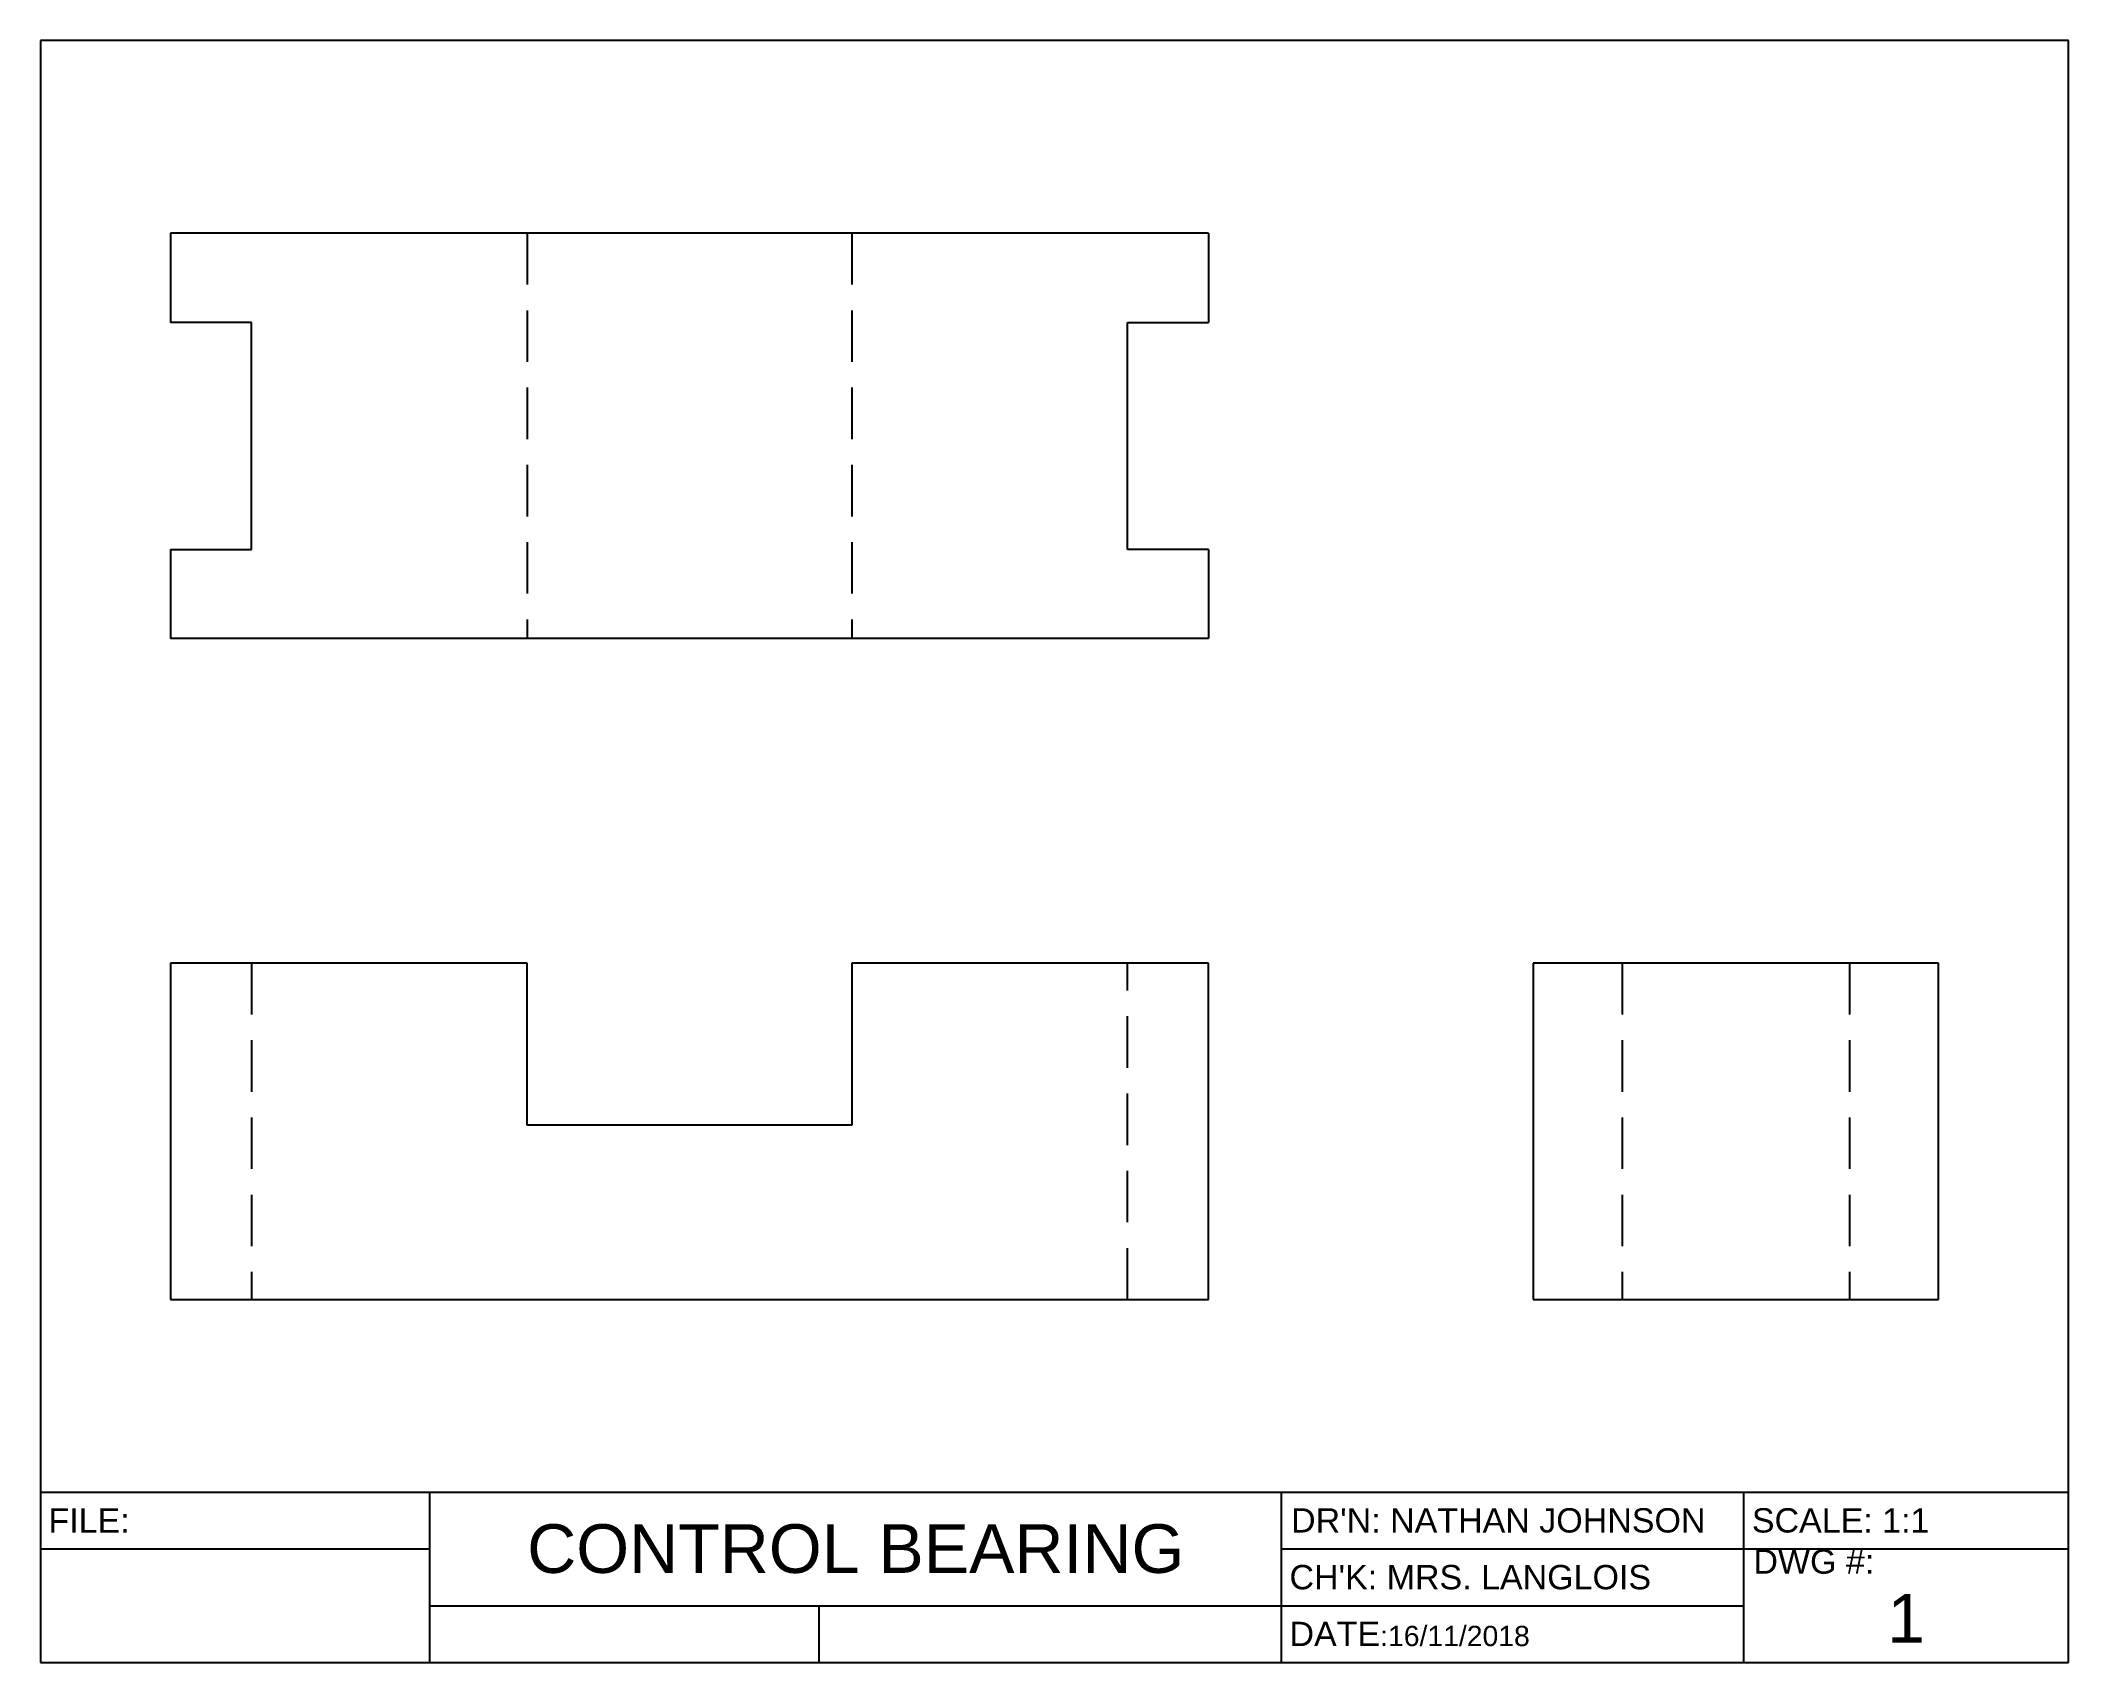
# Model space of a CAD drawing. Header units: millimetres. Extents: x 0 to 250, y 0 to 200.
import ezdxf

# ---------------------------------------------------------------- set-up
doc = ezdxf.new("R2010")
doc.units = ezdxf.units.MM
doc.linetypes.add('HIDDEN', pattern=[9.525, 6.35, -3.175])
doc.styles.get("Standard").update_dxf_attribs({"font": 'arial.ttf'})

msp = doc.modelspace()

# ---------------------------------------------------------------- linework, layer by layer
at = {"color": 5}
for p, q in [((250.02, 200), (0.02, 200)), ((0.02, 200), (0.02, 0)), ((250.02, 0), (250.02, 200)), ((0.02, 0), (250.02, 0))]:
    msp.add_line(p, q, dxfattribs=at)
for p, q in [((144.02, 176.25), (16.02, 176.25)), ((16.02, 176.25), (16.02, 165.25)), ((144.02, 176.25), (144.02, 165.25)), ((26.02, 165.25), (16.02, 165.25)), ((26.02, 137.25), (26.02, 165.25)), ((134.02, 137.25), (134.02, 165.25)), ((134.02, 165.25), (144.02, 165.25)), ((16.02, 137.25), (26.02, 137.25)), ((16.02, 137.25), (16.02, 126.25)), ((144.02, 137.25), (134.02, 137.25)), ((144.02, 137.25), (144.02, 126.25)), ((144.02, 126.25), (16.02, 126.25)), ((60.02, 86.25), (16.02, 86.25)), ((16.02, 86.25), (16.02, 44.75)), ((60.02, 66.25), (60.02, 86.25)), ((144.02, 86.25), (100.02, 86.25)), ((100.02, 86.25), (100.02, 66.25)), ((144.02, 44.75), (144.02, 86.25)), ((234.02, 86.25), (184.02, 86.25)), ((184.02, 86.25), (184.02, 44.75)), ((234.02, 44.75), (234.02, 86.25)), ((100.02, 66.25), (60.02, 66.25)), ((16.02, 44.75), (144.02, 44.75)), ((184.02, 44.75), (234.02, 44.75))]:
    msp.add_line(p, q)
at = {"linetype": 'HIDDEN'}
for p, q in [((60.02, 176.25), (60.02, 126.25)), ((100.02, 176.25), (100.02, 126.25)), ((26.02, 86.25), (26.02, 44.75)), ((134.02, 44.75), (134.02, 86.25)), ((195.02, 86.25), (195.02, 44.75)), ((223.02, 86.25), (223.02, 44.75))]:
    msp.add_line(p, q, dxfattribs=at)
at = {"color": 1}
for p, q in [((0.02, 21), (250.02, 21)), ((48.02, 0), (48.02, 21)), ((153.02, 0), (153.02, 21)), ((210.02, 0), (210.02, 21)), ((0.02, 14), (48.02, 14)), ((153.02, 14), (250.02, 14)), ((48.02, 7), (210.02, 7)), ((96.02, 0), (96.02, 7))]:
    msp.add_line(p, q, dxfattribs=at)

# ---------------------------------------------------------------- texts
for s, width, insert, char_height, attachment_point in [(' {\\H1.2x;FILE: }', 48, (0.02, 17.5), 2.5, 4), (" DR'N: NATHAN JOHNSON", 57, (153.02, 17.5), 3, 4), (' {\\H1.2x;SCALE: 1:1}', 40, (210.02, 17.5), 2.5, 4), ('CONTROL BEARING', 105, (100.52, 14), 6, 5), (' DWG #:', 40, (210.02, 10.9), 3, 7), (" {\\H1.2x;CH'K: MRS. LANGLOIS}", 57, (153.02, 10.5), 2.5, 4), ('1', 40, (230.02, 5.45), 6, 5), (' {\\H1.2x;DATE}:16/11/2018', 57, (153.02, 3.5), 2.5, 4)]:
    msp.add_mtext_dynamic_manual_height_columns(s, width=width, gutter_width=12.5, heights=[0], dxfattribs=dict(at, insert=insert, char_height=char_height, attachment_point=attachment_point))

doc.saveas('drawing.dxf')
